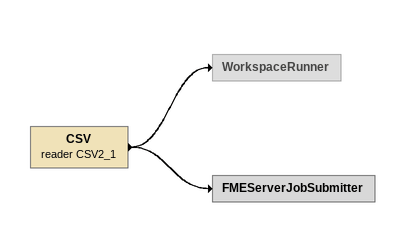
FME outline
CSV (reader CSV2_1)
    -> FMEServerJobSubmitter
    -> WorkspaceRunner
WorkspaceRunner [off]
FMEServerJobSubmitter
